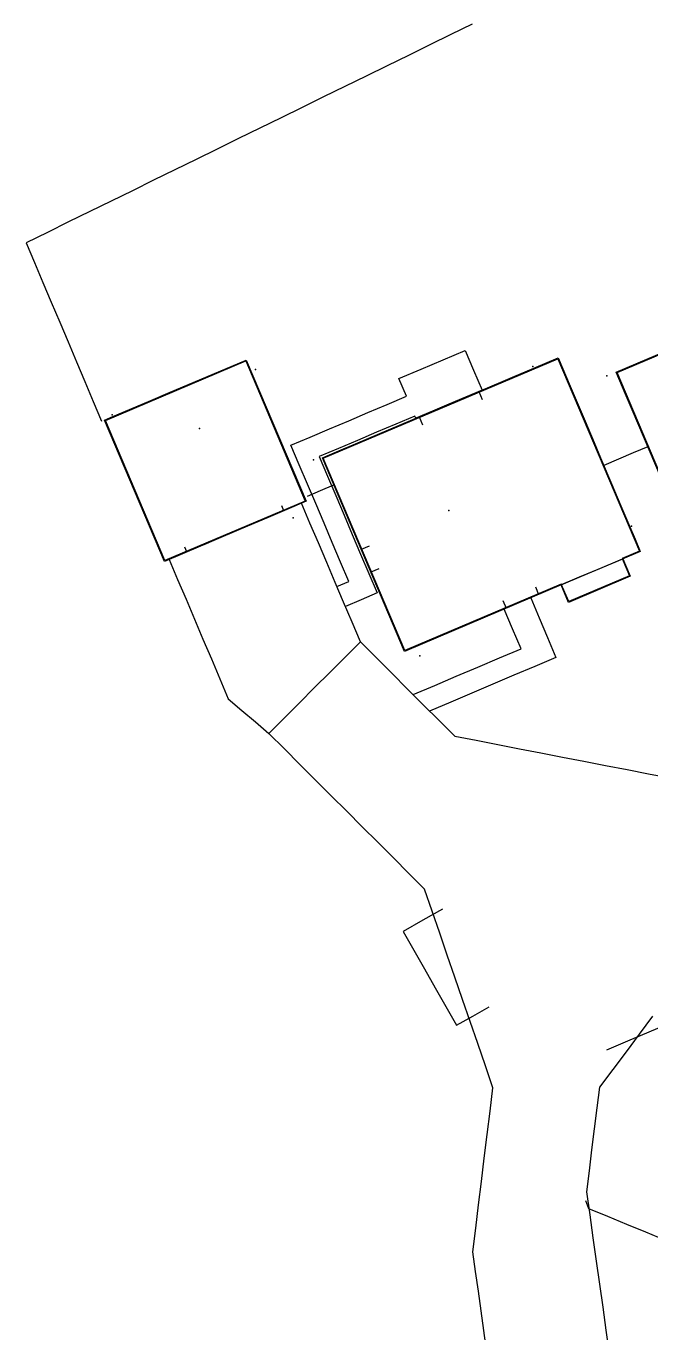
# Model space of a CAD drawing. Header units: metres. Extents: x 337936 to 338469, y 373266 to 374026.
# Drawn here: x 338081.8 to 338107.8, y 373469.1 to 373523.6 of the extents above; entities that cross this region are included whole.
import ezdxf

# ---------------------------------------------------------------- set-up
doc = ezdxf.new("R2010")
doc.units = ezdxf.units.M
for name, color, linetype in [('3D_LINES', 3, 'Continuous'), ('3D_Points', 1, 'Continuous'), ('PLOTS EXTERNAL LEVEL', 6, 'Continuous'), ('PLOTS FFL', 5, 'Continuous')]:
    doc.layers.add(name, color=color, linetype=linetype)

msp = doc.modelspace()

# ---------------------------------------------------------------- linework, layer by layer
at = {"layer": '3D_LINES'}
for points in [[(338100.364, 373523.709, 34.27), (338099.478, 373523.274, 34.27), (338098.592, 373522.84, 34.27), (338097.706, 373522.405, 34.27), (338096.821, 373521.971, 34.27), (338095.935, 373521.537, 34.27), (338095.049, 373521.102, 34.27), (338094.164, 373520.668, 34.27), (338093.278, 373520.233, 34.27), (338092.392, 373519.799, 34.27), (338091.506, 373519.365, 34.27), (338090.621, 373518.93, 34.27), (338089.735, 373518.496, 34.27), (338088.849, 373518.061, 34.27), (338087.964, 373517.627, 34.27), (338087.078, 373517.193, 34.27), (338086.192, 373516.758, 34.27), (338085.306, 373516.324, 34.27), (338084.421, 373515.889, 34.27), (338083.535, 373515.455, 34.27), (338082.649, 373515.021, 34.27), (338081.764, 373514.586, 34.27), (338082.113, 373513.759, 34.27), (338082.463, 373512.932, 34.27), (338082.813, 373512.104, 34.27), (338083.163, 373511.277, 34.27), (338083.513, 373510.45, 34.27), (338083.863, 373509.622, 34.27), (338084.212, 373508.795, 34.27), (338084.562, 373507.968, 34.27), (338084.912, 373507.14, 34.27)], [(338094.723, 373500.248, 34.041), (338095.218, 373500.458, 34.041), (338094.873, 373501.27, 34.041), (338094.528, 373502.082, 34.041), (338094.184, 373502.894, 34.041), (338093.839, 373503.706, 34.041), (338093.494, 373504.518, 34.041), (338093.149, 373505.33, 34.041), (338092.805, 373506.142, 34.041), (338093.608, 373506.483, 34.041), (338094.41, 373506.824, 34.041), (338095.213, 373507.165, 34.041), (338096.016, 373507.505, 34.041), (338096.819, 373507.846, 34.041), (338097.621, 373508.187, 34.041), (338097.309, 373508.923, 34.041), (338098.229, 373509.314, 34.041), (338099.15, 373509.705, 34.041), (338100.07, 373510.095, 34.041), (338100.422, 373509.267, 34.041), (338100.774, 373508.439, 34.041), (338100.083, 373508.145, 34.041), (338099.393, 373507.852, 34.041), (338098.702, 373507.559, 34.041), (338098.012, 373507.266, 34.041), (338097.973, 373507.358, 34.041), (338097.175, 373507.02, 34.041), (338096.378, 373506.681, 34.041), (338095.58, 373506.343, 34.041), (338094.783, 373506.004, 34.041), (338093.985, 373505.666, 34.041), (338094.33, 373504.854, 34.041), (338094.674, 373504.042, 34.041), (338095.019, 373503.23, 34.041), (338095.364, 373502.417, 34.041), (338095.708, 373501.605, 34.041), (338096.053, 373500.793, 34.041), (338096.398, 373499.981, 34.041), (338095.736, 373499.701, 34.041), (338095.074, 373499.42, 34.041)], [(338107.864, 373505.668, 33.975), (338107.491, 373506.547, 33.975), (338107.118, 373507.426, 33.975), (338106.745, 373508.306, 33.975), (338106.371, 373509.185, 33.975), (338107.23, 373509.55, 33.975), (338108.089, 373509.914, 33.975)], [(338085.035, 373507.192, 33.759), (338085.383, 373507.34, 33.803), (338086.176, 373507.676, 33.835), (338086.969, 373508.013, 33.866), (338087.762, 373508.35, 33.898), (338088.555, 373508.686, 33.93), (338089.348, 373509.023, 33.962), (338090.141, 373509.359, 33.994), (338090.934, 373509.696, 34.026), (338091.137, 373509.219, 34.045), (338091.52, 373508.316, 34.044), (338091.903, 373507.414, 34.044), (338092.286, 373506.511, 34.043), (338092.669, 373505.608, 34.043), (338093.053, 373504.706, 34.042), (338093.436, 373503.803, 34.042), (338092.724, 373503.501, 34.041), (338091.86, 373503.134, 34.041), (338090.995, 373502.767, 34.041), (338090.13, 373502.4, 34.041), (338089.266, 373502.033, 34.041), (338088.401, 373501.666, 34.041), (338087.536, 373501.299, 34.041)], [(338094.116, 373505.613, 34.041), (338094.997, 373505.987, 34.034), (338095.878, 373506.36, 34.028), (338096.759, 373506.734, 34.021), (338097.64, 373507.108, 34.014), (338098.521, 373507.482, 34.008), (338099.402, 373507.856, 34.001), (338100.283, 373508.23, 33.995), (338101.164, 373508.604, 33.988), (338102.045, 373508.978, 33.981), (338102.926, 373509.352, 33.975), (338103.435, 373509.568, 33.975), (338103.945, 373509.785, 33.975), (338104.319, 373508.903, 33.975), (338104.693, 373508.022, 33.975), (338105.067, 373507.141, 33.975), (338105.441, 373506.26, 33.975), (338105.815, 373505.379, 33.974), (338106.189, 373504.498, 33.974), (338106.563, 373503.616, 33.974), (338106.937, 373502.735, 33.974), (338107.153, 373502.226, 33.982), (338107.37, 373501.716, 33.99), (338106.519, 373501.355, 34.004), (338105.669, 373500.994, 34.017), (338104.818, 373500.633, 34.03), (338103.968, 373500.272, 34.044), (338103.117, 373499.911, 34.057), (338102.267, 373499.55, 34.07), (338101.417, 373499.189, 34.084), (338100.566, 373498.829, 34.097), (338099.716, 373498.468, 34.11), (338098.865, 373498.107, 34.124), (338098.015, 373497.746, 34.137), (338097.541, 373497.544, 34.137)], [(338100.64, 373508.382, 33.999), (338100.778, 373508.057, 34.02)], [(338098.146, 373507.323, 34.019), (338098.283, 373506.999, 34.041)], [(338107.689, 373506.082, 34.013), (338107.075, 373505.822, 33.993), (338106.462, 373505.561, 33.975), (338105.848, 373505.301, 33.975)], [(338093.489, 373504.018, 34.06), (338094.042, 373504.252, 34.076), (338094.594, 373504.487, 34.093)], [(338092.513, 373503.411, 34.046), (338092.429, 373503.609, 34.046)], [(338095.702, 373497.94, 34.039), (338095.352, 373498.766, 34.042), (338095.001, 373499.592, 34.045), (338094.65, 373500.419, 34.051), (338094.3, 373501.245, 34.06), (338093.949, 373502.071, 34.067), (338093.598, 373502.897, 34.07), (338093.248, 373503.723, 34.055)], [(338088.459, 373501.69, 33.835), (338088.375, 373501.888, 33.835)], [(338096.063, 373501.928, 34.136), (338095.739, 373501.79, 34.122)], [(338087.725, 373501.379, 33.775), (338088.077, 373500.548, 33.774), (338088.429, 373499.718, 33.774), (338088.782, 373498.888, 33.774), (338089.134, 373498.057, 33.774), (338089.487, 373497.227, 33.774), (338089.839, 373496.397, 33.774), (338090.192, 373495.566, 33.774), (338090.756, 373495.085, 33.834), (338091.32, 373494.603, 33.837), (338091.884, 373494.122, 33.84)], [(338106.952, 373500.684, 34), (338106.092, 373500.319, 34.012), (338105.232, 373499.954, 34.025), (338104.373, 373499.589, 34.038), (338104.065, 373500.314, 34.033), (338104.925, 373500.679, 34.02), (338105.785, 373501.044, 34.007), (338106.645, 373501.409, 33.994)], [(338096.463, 373500.987, 34.132), (338096.138, 373500.849, 34.119)], [(338102.995, 373500.243, 34.044), (338103.133, 373499.918, 34.046)], [(338102.801, 373499.777, 34.051), (338103.152, 373498.949, 34.057), (338103.504, 373498.12, 34.054), (338103.856, 373497.292, 34.038), (338102.977, 373496.919, 34.046), (338102.099, 373496.546, 34.055), (338101.221, 373496.173, 34.063), (338100.343, 373495.801, 34.072), (338099.465, 373495.428, 34.081), (338098.587, 373495.055, 34.094)], [(338101.64, 373499.667, 34.072), (338101.777, 373499.343, 34.066)], [(338097.901, 373495.742, 34.081), (338098.8, 373496.124, 34.105), (338099.7, 373496.505, 34.091), (338100.6, 373496.887, 34.082), (338101.5, 373497.269, 34.073), (338102.399, 373497.651, 34.064), (338102.048, 373498.48, 34.074), (338101.696, 373499.308, 34.068)], [(338100.964, 373468.403, 33.715), (338100.848, 373469.223, 33.7), (338100.733, 373470.043, 33.694), (338100.618, 373470.864, 33.755), (338100.503, 373471.684, 33.816), (338100.387, 373472.504, 33.849), (338100.507, 373473.481, 33.852), (338100.627, 373474.458, 33.856), (338100.747, 373475.435, 33.859), (338100.867, 373476.412, 33.862), (338100.987, 373477.389, 33.869), (338101.107, 373478.366, 33.876), (338101.227, 373479.343, 33.879), (338100.91, 373480.264, 33.879), (338100.593, 373481.185, 33.886), (338100.276, 373482.106, 33.892), (338099.958, 373483.027, 33.899), (338099.641, 373483.949, 33.905), (338099.324, 373484.87, 33.912), (338099.007, 373485.791, 33.918), (338098.69, 373486.712, 33.925), (338098.373, 373487.633, 33.931), (338097.724, 373488.282, 33.919), (338097.075, 373488.931, 33.907), (338096.426, 373489.58, 33.895), (338095.777, 373490.228, 33.882), (338095.128, 373490.877, 33.87), (338094.479, 373491.526, 33.858), (338093.831, 373492.175, 33.853), (338093.182, 373492.824, 33.85), (338092.533, 373493.473, 33.844), (338091.884, 373494.122, 33.84), (338092.52, 373494.758, 33.849), (338093.157, 373495.395, 33.885), (338093.793, 373496.031, 33.924), (338094.429, 373496.667, 33.962), (338095.066, 373497.304, 34.001), (338095.702, 373497.94, 34.039), (338096.357, 373497.285, 34.051), (338097.013, 373496.63, 34.064), (338097.668, 373495.975, 34.076), (338098.323, 373495.32, 34.089), (338098.978, 373494.664, 34.101), (338099.633, 373494.009, 34.081), (338100.531, 373493.835, 34.044), (338101.429, 373493.66, 34.028), (338102.328, 373493.486, 34.012), (338103.226, 373493.311, 33.996), (338104.124, 373493.136, 33.98), (338105.022, 373492.962, 33.964), (338105.921, 373492.787, 33.948), (338106.819, 373492.613, 33.932), (338107.717, 373492.438, 33.916), (338108.615, 373492.263, 33.9)], [(338099.124, 373486.792, 33.944), (338098.305, 373486.328, 33.902), (338097.486, 373485.864, 33.866), (338097.929, 373485.081, 33.867), (338098.373, 373484.298, 33.869), (338098.816, 373483.515, 33.87), (338099.26, 373482.732, 33.872), (338099.703, 373481.948, 33.873), (338100.384, 373482.334, 33.901), (338101.066, 373482.72, 33.936)], [(338119.273, 373486.563, 33.75), (338118.385, 373486.186, 33.75), (338117.497, 373485.809, 33.75), (338116.609, 373485.432, 33.75), (338115.721, 373485.055, 33.75), (338114.833, 373484.678, 33.75), (338113.946, 373484.301, 33.75), (338113.058, 373483.925, 33.75), (338112.17, 373483.548, 33.75), (338111.282, 373483.171, 33.75), (338110.394, 373482.794, 33.755), (338109.506, 373482.417, 33.761), (338108.619, 373482.04, 33.768), (338107.731, 373481.663, 33.793), (338106.843, 373481.287, 33.837), (338105.955, 373480.91, 33.88)], [(338107.886, 373482.323, 33.783), (338107.33, 373481.585, 33.812), (338106.775, 373480.848, 33.843), (338106.219, 373480.111, 33.873), (338105.664, 373479.374, 33.904), (338105.557, 373478.499, 33.915), (338105.449, 373477.624, 33.926), (338105.342, 373476.749, 33.937), (338105.234, 373475.874, 33.948), (338105.127, 373474.999, 33.937), (338105.262, 373474.038, 33.923), (338105.397, 373473.077, 33.908), (338105.532, 373472.116, 33.894), (338105.667, 373471.155, 33.893), (338105.802, 373470.194, 33.892), (338105.937, 373469.233, 33.891), (338106.072, 373468.272, 33.887)], [(338105.082, 373474.634, 33.928), (338105.212, 373474.31, 33.927), (338106.003, 373473.983, 33.926), (338106.794, 373473.655, 33.892), (338107.585, 373473.327, 33.857), (338108.376, 373473, 33.834), (338109.167, 373472.672, 33.824), (338110.007, 373473.029, 33.835), (338110.848, 373473.386, 33.846), (338111.689, 373473.742, 33.838), (338112.529, 373474.099, 33.826), (338113.37, 373474.456, 33.822), (338114.211, 373474.813, 33.854), (338115.052, 373475.17, 33.887), (338115.892, 373475.527, 33.887), (338116.733, 373475.884, 33.864), (338117.574, 373476.241, 33.841)]]:
    msp.add_polyline3d(points, dxfattribs=at)
at = {"layer": '3D_Points'}
for p in [(338102.896, 373509.423, 33.975), (338091.328, 373509.3, 34.05), (338105.976, 373509.033, 33.975), (338085.354, 373507.408, 33.825), (338088.987, 373506.841, 34.05), (338093.743, 373505.538, 34.05), (338099.392, 373503.418, 34.275), (338092.891, 373503.108, 34.05), (338107.008, 373502.766, 33.975), (338098.18, 373497.357, 34.125)]:
    msp.add_point(p, dxfattribs=at)
at = {"layer": 'PLOTS EXTERNAL LEVEL'}
for points in [[(338113.512, 373501.838, 34.125), (338110.104, 373500.392, 34.125), (338106.371, 373509.185, 34.125), (338114.958, 373512.83, 34.125), (338118.691, 373504.036, 34.125), (338115.282, 373502.59, 34.125), (338115.019, 373503.211, 34.125), (338113.248, 373502.46, 34.125), (338113.512, 373501.838, 34.125)], [(338085.035, 373507.192, 34.05), (338090.934, 373509.696, 34.05), (338093.436, 373503.803, 34.05), (338087.536, 373501.299, 34.05), (338085.035, 373507.192, 34.05)], [(338104.373, 373499.589, 34.275), (338104.065, 373500.314, 34.275), (338097.541, 373497.544, 34.275), (338094.116, 373505.613, 34.275), (338103.945, 373509.785, 34.275), (338107.37, 373501.716, 34.275), (338106.645, 373501.409, 34.275), (338106.952, 373500.684, 34.275), (338104.373, 373499.589, 34.275)]]:
    msp.add_polyline3d(points, dxfattribs=at)
at = {"layer": 'PLOTS FFL'}
for points in [[(338113.479, 373501.851, 34.125), (338110.117, 373500.424, 34.125), (338106.404, 373509.172, 34.125), (338114.945, 373512.797, 34.125), (338118.658, 373504.05, 34.125), (338115.296, 373502.622, 34.125), (338115.032, 373503.244, 34.125), (338113.216, 373502.473, 34.125), (338113.479, 373501.851, 34.125)], [(338085.068, 373507.179, 34.05), (338090.921, 373509.663, 34.05), (338093.403, 373503.816, 34.05), (338087.55, 373501.332, 34.05), (338085.068, 373507.179, 34.05)], [(338104.386, 373499.622, 34.275), (338104.078, 373500.346, 34.275), (338097.554, 373497.577, 34.275), (338094.149, 373505.599, 34.275), (338103.931, 373509.752, 34.275), (338107.337, 373501.73, 34.275), (338106.612, 373501.422, 34.275), (338106.919, 373500.697, 34.275), (338104.386, 373499.622, 34.275)]]:
    msp.add_polyline3d(points, dxfattribs=at)

doc.saveas('drawing.dxf')
